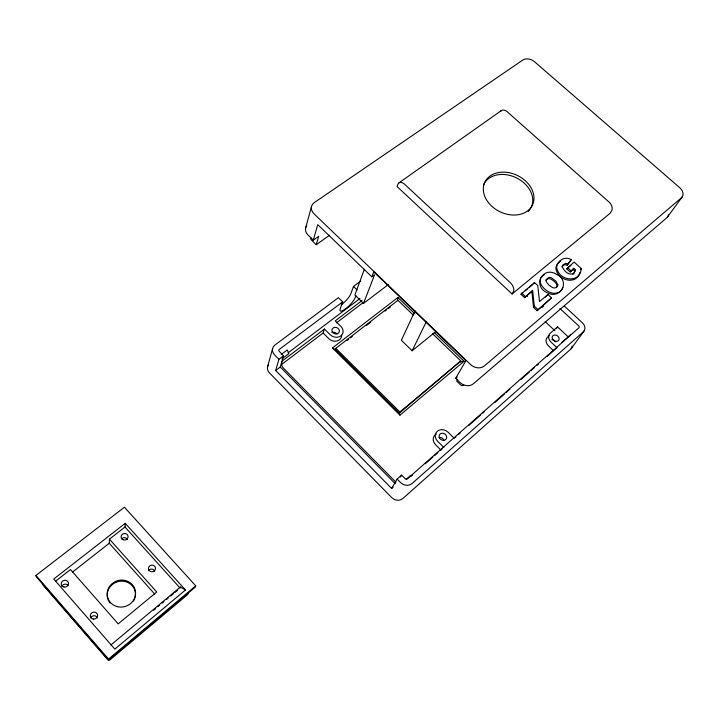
<?xml version="1.0" encoding="UTF-8"?>
<svg xmlns="http://www.w3.org/2000/svg" width="719" height="719" viewBox="0 0 719 719"><rect width="100%" height="100%" fill="white"/><g stroke="black" fill="none" stroke-linecap="round" stroke-linejoin="round"><path stroke-width="1.08" d="M154.693 594.047L109.279 543.276L109.423 539.151L124.989 527L125.232 523.333L53.745 579.029L114.842 649.131L185.457 589.993L125.232 523.333M108.506 660.006L108.551 659.08L35.95 575.425L124.423 507.228L195.748 585.859L195.478 586.938L108.506 660.006L36.103 576.557L35.95 575.425M397.535 300.524L397.904 297.477L414.854 313.817M571.219 259.748L567.974 263.99L565.664 263.406L563.004 264.88A4.458 3.451 30 0 0 562.51 267.207C564.064 270.937 568.486 275.404 572.854 273.741A7.424 5.752 30.1 0 0 574.769 271.818L575.407 269.787L573.843 268.358L570.176 271.98L566.716 268.825L574.13 262.058L581.222 268.52C580.646 282.819 561.081 281.462 557.306 269.85A9.85 7.639 30.1 0 1 556.749 265.994C558.025 260.008 565.916 255.811 571.219 259.748L567.183 265.221L564.882 264.628L562.222 266.102A4.449 3.451 30.1 0 0 561.836 266.803M185.457 589.993L180.379 587.046L180.154 588.124L124.989 527M267.603 366.753L272.6 348.526M305.647 227.923L311.516 206.515M393.131 487.176L391.648 488.471L275.674 370.492L278.909 359.284L283.574 355.761L279.224 351.366A1.609 1.384 16.1 0 1 279.296 349.398L342.693 301.854L338.433 297.675L274.964 345.021A8.026 6.911 16.1 0 0 274.559 354.871L278.909 359.284M306.779 225.568A9.509 7.675 17.2 0 0 308.074 235.077L313.286 240.128L317.753 224.643L371.858 276.851L374.581 274.82L363.526 303.4L354.88 294.97L364.398 269.203M275.674 370.492L280.266 367.014L283.574 355.761M310.968 237.791A2.256 1.833 17.2 0 0 311.354 239.948L316.234 244.694L318.697 236.317L313.286 240.128M575.407 269.787L573.969 273.04A7.406 5.743 30.1 0 1 572.845 274.424M540.76 277.795C538.333 283.852 544.085 289.353 548.992 291.977A10.704 8.394 30.1 0 0 553.306 293.19C564.685 294.269 567.21 278.945 557.153 274.748C542.701 264.781 531.305 286.809 548.22 293.172A10.686 8.385 30.1 0 0 552.525 294.386C556.955 294.745 561.575 291.689 562.887 287.438M281.48 364.749A6.246 5.419 16.8 0 1 282.306 363.958L323.101 332.996L324.467 329.023L330.255 334.766A7.648 6.48 20 0 0 340.896 335.872A7.648 6.48 20 0 0 341.004 326.552L335.234 320.863L361.936 300.641M342.693 301.854L340.186 308.891A10.686 2.822 -45.7 0 0 345.632 308.793A10.686 2.822 -45.7 0 0 355.105 297.657L355.851 295.635M360.695 281.075L353.496 286.441L350.908 293.568A10.677 2.867 -45.8 0 1 341.237 304.865M579.936 272.429C576.683 284.679 560.047 281.147 556.524 271.081A9.832 7.63 30.1 0 1 555.976 267.216L557.315 264.044L560.703 261.033M434.231 332.484L464.097 361.271L399.953 415.16L399.333 413.092L335.405 349.506L335.845 348.32L397.958 300.308L413.263 315.075M371.858 276.851L373.763 271.908L465.921 360.668L455.675 378.311L459.908 382.427A9.931 8.322 30 0 0 473.444 383.748L666.756 217.812A8.835 6.462 31.2 0 0 668.4 214.738M415.061 310.833L401.364 340.267L412.122 350.755L435.642 331.729M412.122 350.755L426.349 321.699M460.816 360.938L399.899 412.005L399.333 413.092L460.816 360.938L432.604 333.733M556.578 287.654C558.465 283.852 553.522 280.626 550.682 278.99A4.206 3.298 29.9 0 0 547.941 278.747L545.865 280.122M512.09 293.99L513.591 291.33A7.846 4.638 50.4 0 0 510.823 283.151L404.303 183.956A7.666 4.368 55.7 0 0 398.182 183.678L397.05 186.554L512.09 293.99L610.089 213.282L611.833 210.505A7.37 5.078 50 0 0 609.577 202.542L506.769 111.355A7.217 4.799 57.1 0 0 500.415 111.508M391.648 488.471L397.122 479.052L401.624 475.106L405.112 478.638A1.663 1.483 32 0 0 407.403 478.827L578.93 327.765A1.51 1.195 32.6 0 0 578.75 325.95L559.876 308.478M400.519 477.003L401.624 475.106M457.724 379.281L456.682 381.061L460.582 384.845A2.355 1.986 30 0 0 463.782 385.159M531.871 291.546L524.564 297.621L520.978 294.278L534.433 282.54L537.785 285.641L539.52 301.576L547.923 294.502L551.545 297.855L537.057 310.662L533.552 307.39L531.871 291.546L532.617 290.341L534.307 306.195L533.552 307.39M524.564 297.621L532.617 290.341M533.687 283.753L534.433 282.54M537.057 310.662L551.545 297.855M547.923 294.502L545.469 297.118M567.183 265.221L567.974 263.99M570.176 271.98L573.843 268.358M580.413 269.742L581.222 268.52M556.479 328.421L557.522 326.902L568.19 336.834M571.102 348.724L584.134 330.911M667.376 217.174L682.25 196.844M541.039 277.417L544.346 274.676M406.19 479.402L410.118 475.942M561.791 342.415L570.841 334.452M410.962 476.382L412.652 474.899M425.288 463.764L432.874 457.086M434.555 455.603L437.925 452.628M440.45 450.409L442.14 448.917M455.9 436.793L454.219 438.275L448.081 432.227A7.909 6.839 31.8 0 0 437.305 431.265A7.909 6.839 31.8 0 0 437.664 441.331L443.821 447.434M458.425 434.564L460.115 433.081M468.536 425.657L480.337 415.267M482.862 413.039L484.552 411.556M494.663 402.649L504.774 393.742M506.455 392.25L509.825 389.285M520.781 379.632L529.202 372.208M530.892 370.725L534.262 367.76M536.787 365.531L538.468 364.048M546.898 356.624L557.009 347.717L551.087 342.172A7.415 5.932 32.3 0 1 550.287 333.185L557.522 326.902M549.298 335.584L547.698 336.968A7.37 5.914 32.3 0 0 548.489 345.92L553.63 350.746M541.91 307.588L543.627 306.132M455.675 378.311L457.158 377.062M108.551 659.08L195.748 585.859M566.716 268.825L570.85 265.365M110.924 644.961L180.379 587.046M153.641 610.242L155.349 608.813M157.919 606.674L159.627 605.245M162.197 603.106L163.905 601.677M166.466 599.538L168.183 598.109M170.745 595.97L173.315 593.831M175.023 592.402L177.593 590.263M520.978 294.278L522.677 292.876M525.212 290.773L527.755 288.67M529.454 287.267L532.842 284.454M55.785 581.033L70.489 569.556L118.186 623.867L156.751 592.007L109.423 539.151M72.457 572.108L109.279 543.276M346.918 340.599L348.697 339.233M350.468 337.858L352.238 336.492M366.411 325.527L370.842 322.103M385.016 311.138L386.786 309.763M388.557 308.397L390.327 307.022M399.953 415.16L332.439 347.969L397.904 297.477M363.526 303.4L388.287 284.589M324.467 329.023L283.457 360.084A6.282 5.446 16.9 0 0 283.169 367.849L395.288 481.586A6.489 5.779 31.5 0 0 395.953 482.179M336.501 322.822L363.293 302.483M288.193 352.759L359.886 298.592M281.875 358.943L288.885 353.64L287.214 349.964L281.219 354.485M398.982 182.842L501.314 110.618M316.234 244.694L329.662 235.194M460.16 362.079L464.097 361.271M332.439 347.969L335.405 349.506M573.043 269.571L574.607 271M567.507 267.594L570.967 270.766M564.343 306.096L582.372 322.768A7.541 5.968 32.6 0 1 583.325 331.836L412.059 483.536A8.331 7.397 32 0 1 400.618 482.593L397.122 479.052M521.706 293.073L525.301 296.417M534.307 306.195L537.821 309.476M545.155 321.609L554.906 330.704M353.496 286.441L357.028 289.883M323.101 332.996L328.853 338.703A7.603 6.453 20 0 0 337.058 340.959A7.603 6.453 20 0 0 341.687 335.261M440.918 450.058L435.57 444.737A7.864 6.813 31.8 0 1 436.226 434.006M335.845 348.32L399.899 412.005M280.266 367.014L395.297 483.77M526.407 296.435A4.907 3.91 29.7 0 1 527.378 296.561M530.245 209.013A26.351 20.105 25.8 0 1 528.24 211.503M483.447 185.08A26.351 20.105 25.8 0 1 516.314 177.8A26.351 20.105 25.8 0 1 530.793 208.115M188.045 592.645A1.726 1.663 -4 0 1 187.614 594.613L110.196 659.7A1.842 1.753 -31.3 0 1 107.625 659.566L43.275 585.374A1.824 1.672 -20.7 0 1 42.906 584.205M107.347 597.183A14.209 13.418 -16.4 0 1 121.933 581.15A14.209 13.418 -16.4 0 1 135.019 597.534M134.75 598.451A14.209 13.418 -16.4 0 1 134.408 599.34M134.004 600.212A14.209 13.418 -16.4 0 1 133.536 601.057M110.052 603.124A14.209 13.418 -16.4 0 1 108.964 601.578M108.506 600.751A14.209 13.418 -16.4 0 1 108.12 599.889M107.796 599.008A14.209 13.418 -16.4 0 1 107.535 598.1M121.619 538.926A3.469 3.227 -8.1 0 1 127.551 539.645M61.825 586.3A3.64 3.361 -20 0 1 68.17 585.554M90.621 617.927A3.649 3.433 -23.5 0 1 97.407 617.998M148.429 570.733A3.487 3.298 -8.2 0 1 154.747 571.263M572.135 346.118A7.343 5.878 32.9 0 1 570.544 349.308L402.856 498.501A8.089 7.244 32.5 0 1 391.729 497.611L269.499 372.963A7.801 6.786 15.9 0 1 268.582 364.659M439.057 437.494A3.928 3.406 31.9 0 1 443.902 440.388M551.832 339.647A3.676 2.957 32.3 0 1 555.499 341.92M331.89 332.555A3.802 3.227 20 0 1 336.968 333.949M557.908 285.021L557.36 286.441L555.257 287.852A4.17 3.271 30.1 0 1 552.48 287.573L549.019 285.182L546.449 282.01A4.233 3.316 29.9 0 1 546.269 279.574L548.705 277.534A4.215 3.307 29.9 0 1 551.455 277.768L555.985 281.228L557.908 285.021M681.351 197.86L484.426 365.89A10.219 8.475 29.7 0 1 470.523 364.488L314.023 213.795A9.778 7.801 17.3 0 1 314.293 202.596L522.857 59.992A8.637 6.12 24 0 1 534.505 61.699L679.698 187.668A9.059 6.525 31 0 1 681.351 197.86M487.689 201.653A26.423 20.132 25.8 0 0 531.476 206.784A26.423 20.132 25.8 0 0 506.769 172.335A26.423 20.132 25.8 0 0 487.689 201.653M123.156 539.753A3.505 3.253 -7.6 0 0 128.081 536.383A3.505 3.253 -7.6 0 0 122.563 534.145A3.505 3.253 -7.6 0 0 123.156 539.753M150.55 571.524A3.514 3.325 -7.5 0 0 155.457 568.055A3.514 3.325 -7.5 0 0 149.894 565.799A3.514 3.325 -7.5 0 0 150.55 571.524M63.991 587.046A3.667 3.388 -19.5 0 0 68.35 582.57A3.667 3.388 -19.5 0 0 62.229 581.455A3.667 3.388 -19.5 0 0 63.991 587.046M93.362 619.068A3.685 3.46 -22.8 0 0 97.353 614.206A3.685 3.46 -22.8 0 0 91.106 613.514A3.685 3.46 -22.8 0 0 93.362 619.068M117.404 606.656A14.245 13.454 -16.2 0 0 135.163 589.966A14.245 13.454 -16.2 0 0 111.58 584.098A14.245 13.454 -16.2 0 0 117.404 606.656M439.552 438.087A3.955 3.424 31.8 0 0 446.157 438.985A3.955 3.424 31.8 0 0 442.949 433.233A3.955 3.424 31.8 0 0 439.552 438.087M552.659 339.314A3.703 2.966 32.3 0 0 558.735 340.231A3.703 2.966 32.3 0 0 555.526 335.045A3.703 2.966 32.3 0 0 552.659 339.314M332.87 332.618A3.829 3.244 20 0 0 339.233 331.98A3.829 3.244 20 0 0 334.829 327.361A3.829 3.244 20 0 0 332.87 332.618"/></g></svg>
